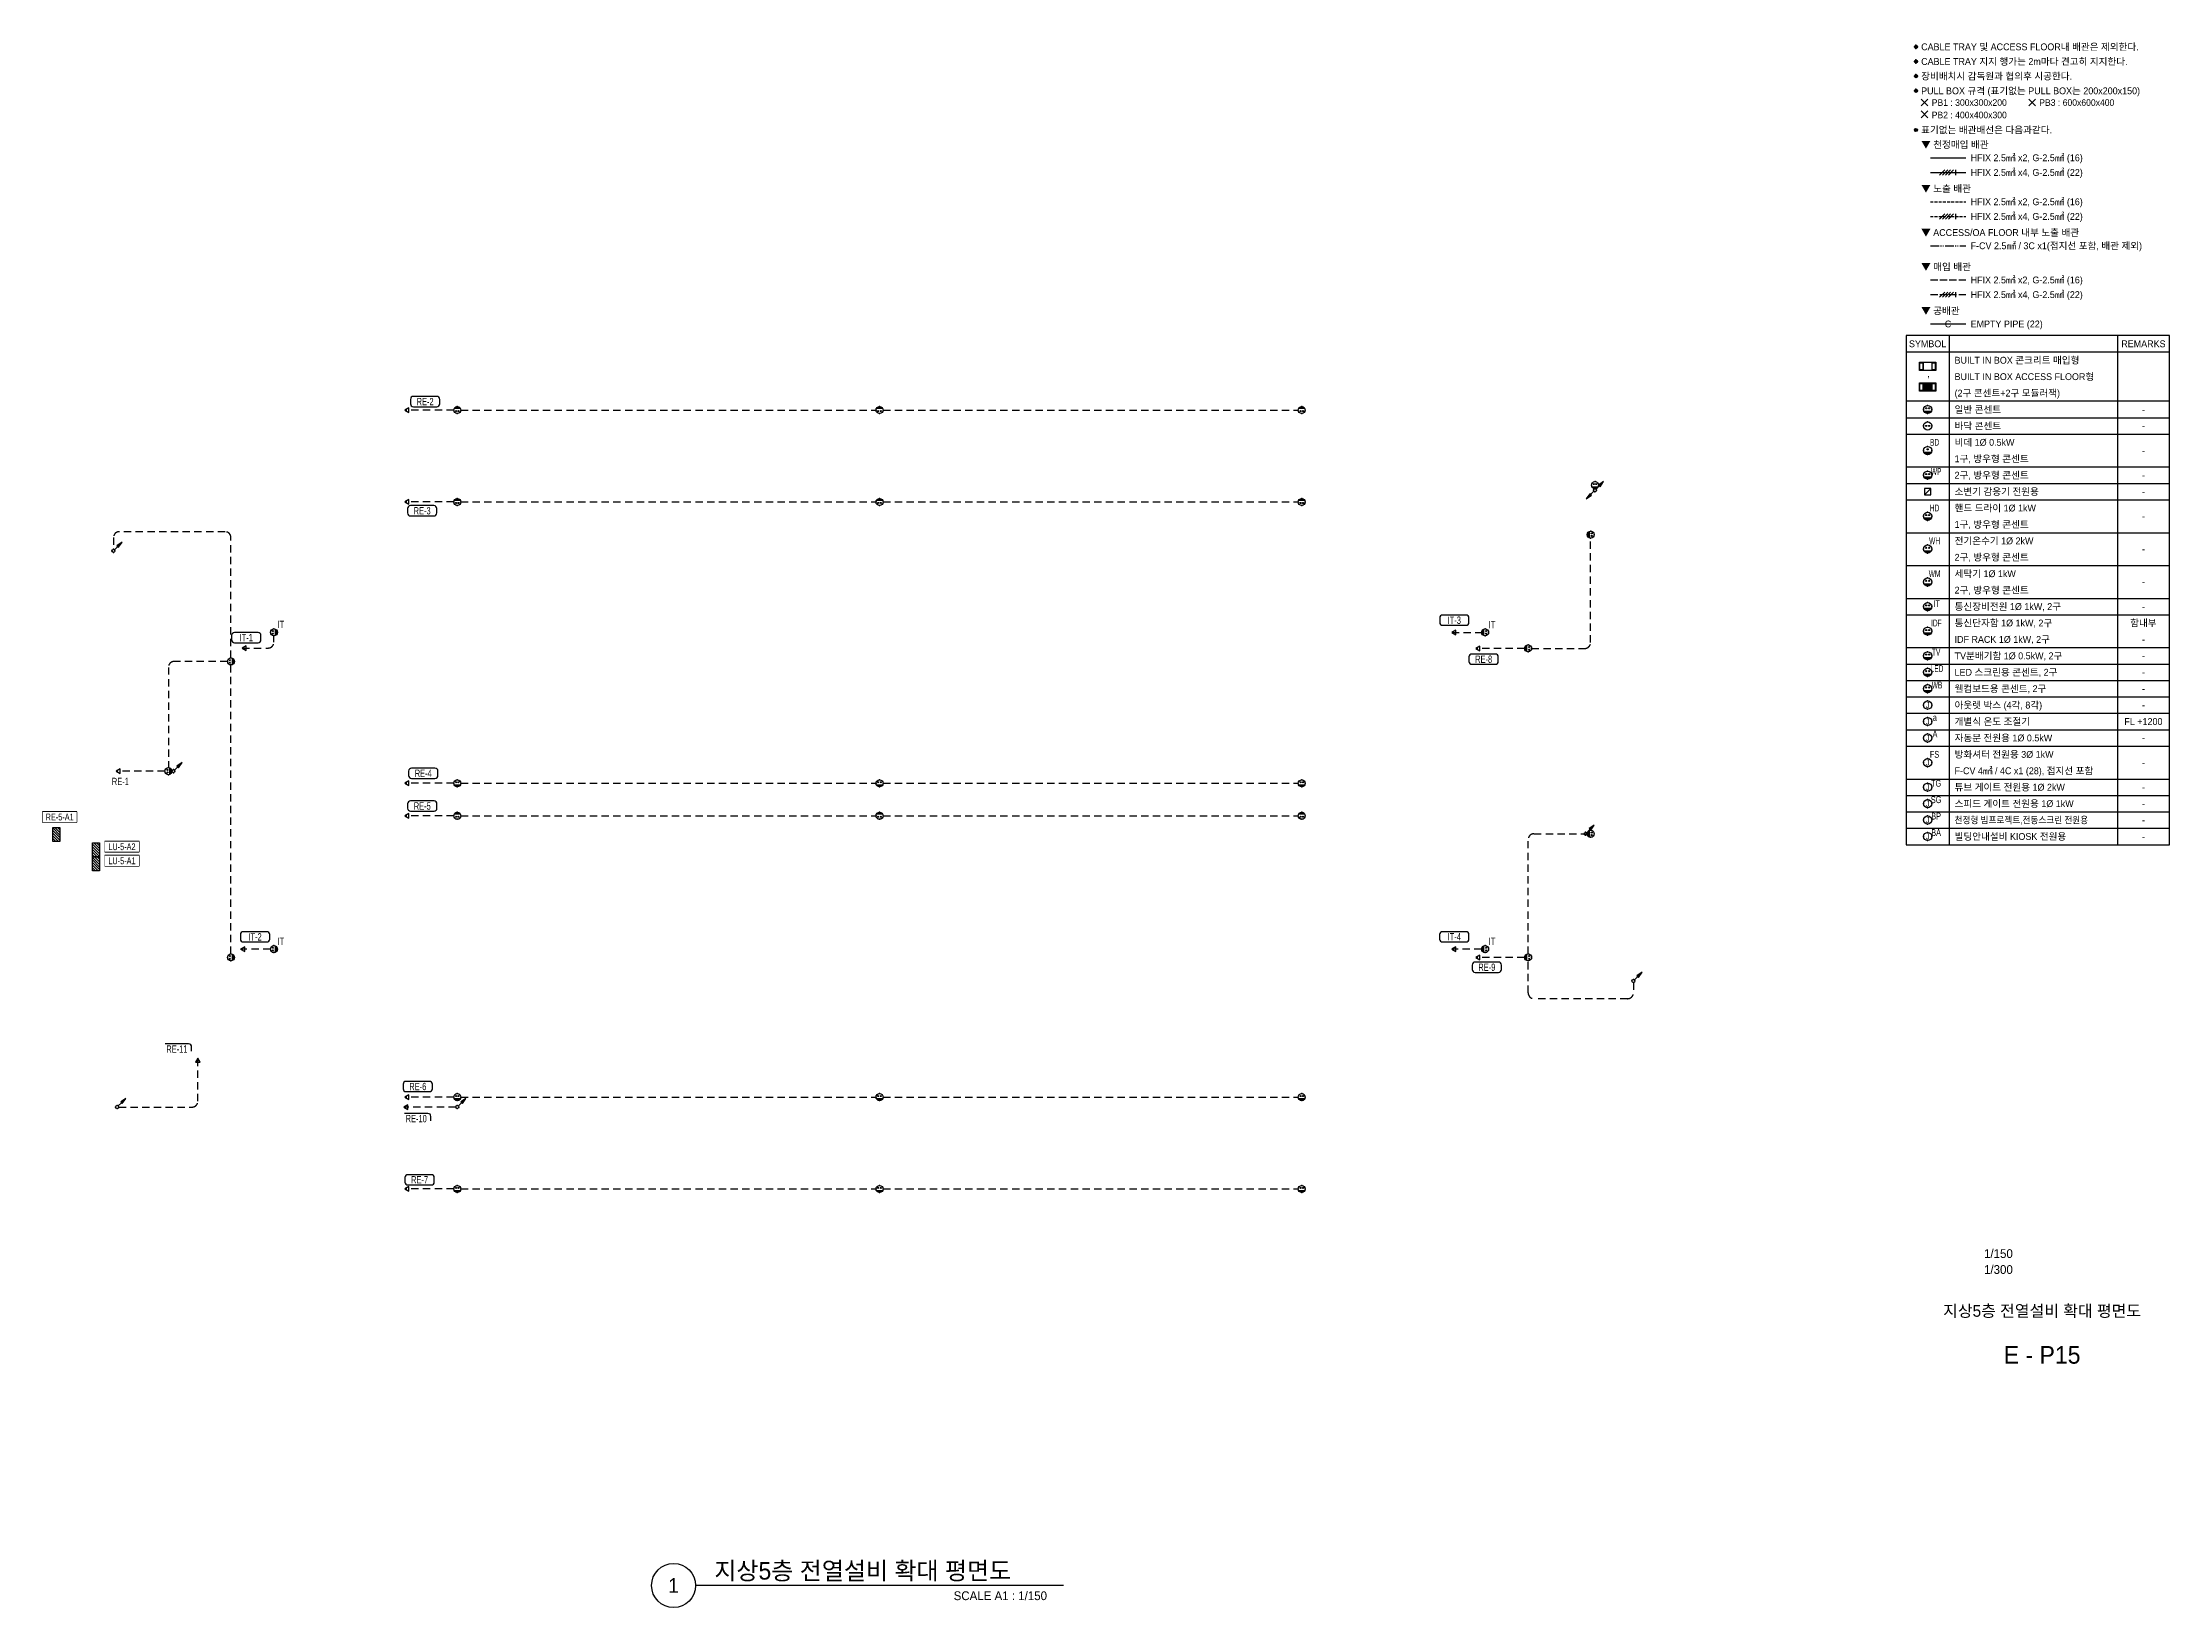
# Model space of a CAD drawing. Header units: millimetres. Extents: x 35956 to 501590, y -530175 to 1059940.
# Drawn here: x 266632 to 375440, y 539025 to 619070 of the extents above; entities that cross this region are included whole.
import ezdxf
from ezdxf.enums import TextEntityAlignment as Align

# ---------------------------------------------------------------- set-up
doc = ezdxf.new("R2010")
doc.units = ezdxf.units.MM
doc.header["$LTSCALE"] = 150
doc.set_wipeout_variables(frame=1)
for name, pattern in [('D1', [3, 1, -1, 1]), ('D2', [6.5, 2.5, -1.5, 2.5]), ('E6', [10, 6, -1, 0.5, -1, 0.5, -1]), ('LH2', [2.85, 2, -0.85]), ('LH4', [6.45, 5, -1.45])]:
    doc.linetypes.add(name, pattern=pattern)
for name, color, linetype in [('------01 Distribution Panel', 3, 'Continuous'), ('------01 Distribution Panel_UPS_Emgency', 232, 'Continuous'), ('------06 Receptacle', 6, 'Continuous'), ('------Number of Strands (가닥수)', 1, 'Continuous'), ('-----20 General Symbol', 3, 'Continuous'), ('-----21 Embeded Wire in Ceiling or Wall', 4, 'Continuous'), ('-----22 Concealed Wire in Floor', 4, 'E6'), ('-----22 Embeded in Floor', 4, 'D2'), ('-----23 Concealed or Exposed Wire', 4, 'D1'), ('-----29 Cable Schedule', 1, 'Continuous'), ('-----30 Text', 2, 'Continuous'), ('-----41 Drawing Title', 2, 'Continuous'), ('-----42 Drawing Number', 2, 'Continuous'), ('-----43 Drawing Scale', 3, 'Continuous'), ('4', 4, 'Continuous')]:
    doc.layers.add(name, color=color, linetype=linetype)
doc.styles.add('ELEC', font='')
doc.styles.get('ELEC').set_extended_font_data('Dotum')

# ---------------------------------------------------------------- blocks, each defined once
blk = doc.blocks.new('O04')
blk.add_circle((0, 0), 150)
for p in [(-150, 0), (0, 150), (150, 0), (0, -150)]:
    blk.add_point(p)
at = {"style": 'ELEC'}
blk.add_text('J', height=214, dxfattribs=at).set_placement((0, 0), align=Align.MIDDLE)
blk = doc.blocks.new('B02')
h = blk.add_hatch(color=256)
h.paths.add_polyline_path([(-136, 86, 0.632456), (136, 86)])
h.paths.add_polyline_path([(-75, 193, 1), (-32, 193, 1)])
h.paths.add_polyline_path([(32, 193, 1), (75, 193, 1)])
blk.add_line((-136, 86), (136, 86))
at = {"linetype": 'Continuous'}
blk.add_circle((0, 150), 150, dxfattribs=at)
for centre in [(-54, 193), (54, 193)]:
    blk.add_circle(centre, 21.4)
for p in [(-150, 150), (0, 300), (0, 0), (150, 150)]:
    blk.add_point(p)
blk = doc.blocks.new('B08')
at = {"linetype": 'Continuous'}
for points in [[(300, -150), (-300, -150), (-300, 150), (300, 150)], [(-150, 150), (150, 150), (150, -150), (-150, -150)]]:
    blk.add_lwpolyline(points, close=True, dxfattribs=at)
at = {"color": 1, "linetype": 'Continuous'}
for points in [[(-280, 130), (-170, 130), (-170, -130), (-280, -130)], [(170, 130), (280, 130), (280, -130), (170, -130)]]:
    blk.add_lwpolyline(points, close=True, dxfattribs=at)
blk = doc.blocks.new('B11')
h = blk.add_hatch(color=256)
h.dxf.hatch_style = 1
h.paths.add_polyline_path([(150, 150), (-150, 150), (-150, -150), (150, -150)])
at = {"linetype": 'Continuous'}
for points in [[(300, -150), (-300, -150), (-300, 150), (300, 150)], [(-150, 150), (150, 150), (150, -150), (-150, -150)]]:
    blk.add_lwpolyline(points, close=True, dxfattribs=at)
at = {"color": 1, "linetype": 'Continuous'}
for points in [[(-280, 130), (-170, 130), (-170, -130), (-280, -130)], [(170, 130), (280, 130), (280, -130), (170, -130)]]:
    blk.add_lwpolyline(points, close=True, dxfattribs=at)
blk = doc.blocks.new('B01')
h = blk.add_hatch(color=256)
h.paths.add_polyline_path([(21, 193, 1), (-21, 193, 1)])
h.paths.add_polyline_path([(-136, 86, 0.632456), (136, 86)])
blk.add_line((-136, 86), (136, 86))
at = {"linetype": 'Continuous'}
blk.add_circle((0, 150), 150, dxfattribs=at)
blk.add_circle((0, 193), 21.4)
for p in [(-150, 150), (0, 300), (0, 0), (150, 150)]:
    blk.add_point(p)
blk = doc.blocks.new('B17')
blk.add_line((112.5, 0), (-112.5, -225))
blk.add_lwpolyline([(112.5, 0), (-112.5, 0), (-112.5, -225), (112.5, -225)], close=True)
blk = doc.blocks.new('A$Ce357b17b')
at = {"layer": '-----30 Text'}
h = blk.add_hatch(color=256, dxfattribs=at)
edge = h.paths.add_edge_path()
edge.add_arc((-31961, -9700), 160, 0, 360)
h = blk.add_hatch(color=256, dxfattribs=at)
edge = h.paths.add_edge_path()
edge.add_arc((-31961, -11200), 160, 0, 360)
h = blk.add_hatch(color=256, dxfattribs=at)
edge = h.paths.add_edge_path()
edge.add_arc((-31961, -12700), 160, 0, 360)
h = blk.add_hatch(color=256, dxfattribs=at)
edge = h.paths.add_edge_path()
edge.add_arc((-31961, -18200), 160, 0, 360)
at = {"layer": '------Number of Strands (가닥수)'}
for p, q in [((-29536, -22814), (-29008, -22286)), ((-29237, -22814), (-28709, -22286)), ((-28939, -22814), (-28411, -22286)), ((-28640, -22814), (-28112, -22286)), ((-27878, -22814), (-27878, -22286)), ((-29536, -27314), (-29008, -26786)), ((-29237, -27314), (-28709, -26786)), ((-28939, -27314), (-28411, -26786)), ((-28640, -27314), (-28112, -26786)), ((-27878, -27314), (-27878, -26786)), ((-29536, -35314), (-29008, -34786)), ((-29237, -35314), (-28709, -34786)), ((-28939, -35314), (-28411, -34786)), ((-28640, -35314), (-28112, -34786)), ((-27878, -35314), (-27878, -34786))]:
    blk.add_line(p, q, dxfattribs=at)
at = {"layer": '-----21 Embeded Wire in Ceiling or Wall'}
blk.add_line((-30484, -38050), (-26865, -38050), dxfattribs=at)
at = {"layer": '-----22 Concealed Wire in Floor'}
blk.add_line((-30484, -30050), (-26865, -30050), dxfattribs=at)
at = {"layer": '-----30 Text'}
for centre in [(-31961, -9700), (-31961, -11200), (-31961, -12700), (-31961, -18200)]:
    blk.add_circle(centre, 160, dxfattribs=at)
for p in [(-32121, -9700), (-31961, -9540), (-31961, -9860), (-31801, -9700), (-32121, -11200), (-31961, -11040), (-31961, -11360), (-31961, -12540), (-31801, -11200)]:
    blk.add_point(p, dxfattribs=at)
at = {"layer": '4'}
for p, q in [((-30484, -21050), (-26865, -21050)), ((-30484, -22550), (-26865, -22550))]:
    blk.add_line(p, q, dxfattribs=at)
at = {"layer": '4', "linetype": 'LH2'}
for p, q in [((-30484, -25550), (-26865, -25550)), ((-30484, -27050), (-26865, -27050))]:
    blk.add_line(p, q, dxfattribs=at)
at = {"layer": '4', "linetype": 'LH4'}
for p, q in [((-30484, -33550), (-26865, -33550)), ((-30484, -35050), (-26865, -35050))]:
    blk.add_line(p, q, dxfattribs=at)
at = {"layer": '-----30 Text', "style": 'ELEC'}
for s, p in [('CABLE TRAY 및 ACCESS FLOOR내 배관은 제외한다.', (-31425, -9700)), ('CABLE TRAY 지지 행가는 2m마다 견고히 지지한다.', (-31425, -11200)), ('장비배치시 감독원과 협의후 시공한다.', (-31425, -12700)), ('▼ 천정매입 배관', (-31425, -19700)), ('HFIX 2.5㎟ x2, G-2.5㎟ (16)', (-26365, -21050)), ('▼ 노출 배관', (-31425, -24200)), ('HFIX 2.5㎟ x4, G-2.5㎟ (22)', (-26365, -22550)), ('HFIX 2.5㎟ x2, G-2.5㎟ (16)', (-26365, -25550)), ('▼ ACCESS/OA FLOOR 내부 노출 배관', (-31425, -28700)), ('HFIX 2.5㎟ x4, G-2.5㎟ (22)', (-26365, -27050)), ('F-CV 2.5㎟ / 3C x1(접지선 포함, 배관 제외) ', (-26365, -30050)), ('▼ 매입 배관', (-31425, -32200)), ('HFIX 2.5㎟ x2, G-2.5㎟ (16)', (-26365, -33550)), ('HFIX 2.5㎟ x4, G-2.5㎟ (22)', (-26365, -35050)), ('▼ 공배관', (-31425, -36700))]:
    blk.add_text(s, height=700, dxfattribs=at).set_placement(p, align=Align.MIDDLE_LEFT)
for points in [[(-20425, -15050), (-20425, -15750), (-19726, -15750), (-19726, -15050)], [(-31425, -16250), (-31425, -16950), (-30726, -16950), (-30726, -16250)]]:
    blk.add_wipeout(points).dxf.layer = '-----20 General Symbol'
at = {"color": 3}
blk.add_wipeout([(-6020, -91320), (-6020, -39240), (-32961, -39240), (-32961, -91320)], dxfattribs=at).dxf.layer = '-----29 Cable Schedule'
at = {"layer": '------06 Receptacle'}
h = blk.add_hatch(color=256, dxfattribs=at)
edge = h.paths.add_edge_path()
edge.add_arc((-30913, -48480), 60, 0, 360)
h = blk.add_hatch(color=256, dxfattribs=at)
edge = h.paths.add_edge_path()
edge.add_arc((-30613, -48480), 60, 0, 360)
for centre, radius in [((-30763, -48480), 420), ((-30913, -48480), 60), ((-30613, -48480), 60)]:
    blk.add_circle(centre, radius, dxfattribs=at)
for p in [(-31183, -48480), (-30343, -48480)]:
    blk.add_point(p, dxfattribs=at)
at = {"layer": '-----20 General Symbol'}
for p, q in [((-19726, -15750), (-20425, -15050)), ((-19726, -15050), (-20425, -15750))]:
    blk.add_line(p, q, dxfattribs=at)
at = {"layer": '-----29 Cable Schedule', "color": 3}
blk.add_line((-6020, -40920), (-32961, -40920), dxfattribs=at)
at = {"layer": '-----29 Cable Schedule'}
for p, q in [((-28565, -39240), (-28565, -40920)), ((-28565, -40920), (-28565, -91320)), ((-11349, -39240), (-11349, -40920)), ((-11349, -40920), (-11349, -91320)), ((-6020, -45960), (-32961, -45960)), ((-32961, -47640), (-6020, -47640)), ((-32961, -49320), (-6020, -49320)), ((-32961, -52680), (-6020, -52680)), ((-32961, -54360), (-6020, -54360)), ((-32961, -56040), (-6020, -56040)), ((-32961, -59400), (-6020, -59400)), ((-32961, -62760), (-6020, -62760)), ((-32961, -66120), (-6020, -66120)), ((-32961, -67800), (-6020, -67800)), ((-32961, -71160), (-6020, -71160)), ((-32961, -72840), (-6020, -72840)), ((-32961, -74520), (-6020, -74520)), ((-32961, -76200), (-6020, -76200)), ((-32961, -77880), (-6020, -77880)), ((-32961, -79560), (-6020, -79560)), ((-32961, -81240), (-6020, -81240)), ((-32961, -84600), (-6020, -84600)), ((-32961, -86280), (-6020, -86280)), ((-32961, -87960), (-6020, -87960)), ((-32961, -89640), (-6020, -89640)), ((-32961, -91320), (-6020, -91320))]:
    blk.add_line(p, q, dxfattribs=at)
at = {"layer": '-----29 Cable Schedule', "color": 3}
blk.add_lwpolyline([(-6020, -91320), (-6020, -39240), (-32961, -39240), (-32961, -91320)], close=True, dxfattribs=at)
blk.add_point((-30763, -48060))
at = {"layer": '------06 Receptacle', "xscale": 2.8, "yscale": 2.8, "zscale": 2.8}
for name, p in [('B08', (-30763, -42390)), ('B11', (-30763, -44490)), ('B01', (-30763, -51420)), ('B17', (-30763, -54885)), ('B02', (-30763, -69900))]:
    blk.add_blockref(name, p, dxfattribs=at)
at = {"layer": '------06 Receptacle', "color": 0, "xscale": 2.8, "yscale": 2.8, "zscale": 2.8}
for p in [(-30763, -47220), (-30763, -53940), (-30763, -58140), (-30763, -61500), (-30763, -64860), (-30763, -67380), (-30763, -72420), (-30763, -74100), (-30763, -75780)]:
    blk.add_blockref('B02', p, dxfattribs=at)
at = {"layer": '-----20 General Symbol', "xscale": 2.8, "yscale": 2.8, "zscale": 2.8}
for p in [(-30763, -77040), (-30763, -78720), (-30763, -80400), (-30763, -82920), (-30763, -85440), (-30763, -87120), (-30763, -88800), (-30763, -90480)]:
    blk.add_blockref('O04', p, dxfattribs=at)
at = {"layer": '------06 Receptacle', "style": 'ELEC', "width": 0.6}
for s, p in [('BD', (-30053, -50158)), ('WP', (-29891, -53142)), ('HD', (-30053, -56878)), ('WH', (-30053, -60238)), ('WM', (-30053, -63598)), ('IT', (-29828, -66655)), ('IDF', (-29874, -68638)), ('TV', (-29891, -71622)), ('LED', (-29800, -73302)), ('WB', (-29800, -74982))]:
    blk.add_text(s, height=700, dxfattribs=at).set_placement(p, align=Align.MIDDLE)
at = {"layer": '-----20 General Symbol', "style": 'ELEC', "width": 0.7}
blk.add_text('a', height=700, dxfattribs=at).set_placement((-30238, -78308), align=Align.MIDDLE_LEFT)
for s, p in [('A', (-30011, -79989)), ('FS', (-30053, -82078)), ('TG', (-29895, -85036)), ('SG', (-29895, -86716)), ('BP', (-29895, -88396)), ('BA', (-29895, -90076))]:
    blk.add_text(s, height=700, dxfattribs=at).set_placement(p, align=Align.MIDDLE)
at = {"layer": '-----23 Concealed or Exposed Wire', "style": 'ELEC'}
blk.add_text('C', height=700, dxfattribs=at).set_placement((-28675, -38050), align=Align.MIDDLE_CENTER)
at = {"layer": '-----29 Cable Schedule', "color": 2, "style": 'ELEC'}
for s, p in [('SYMBOL', (-30763, -40080)), ('REMARKS', (-8684, -40080))]:
    blk.add_text(s, height=700, dxfattribs=at).set_placement(p, align=Align.MIDDLE)
at = {"layer": '-----30 Text', "style": 'ELEC'}
for s, height, p in [('PB3 : 600x600x400', 672.93, (-19344, -15400)), ('표기없는 배관배선은 다음과같다.', 700, (-31425, -18200)), ('EMPTY PIPE (22)', 700, (-26365, -38050)), ('BUILT IN BOX 콘크리트 매입형', 700, (-28005, -41760)), (',', 700, (-30805, -43128)), ('BUILT IN BOX ACCESS FLOOR형', 700, (-28005, -43440)), ('(2구 콘센트+2구 모듈러잭)', 700, (-28005, -45120)), ('일반 콘센트', 700, (-28005, -46800)), ('바닥 콘센트', 700, (-28005, -48480)), ('비데 1%%216 0.5kW', 700, (-28005, -50160)), ('1구, 방우형 콘센트', 700, (-28005, -51840)), ('2구, 방우형 콘센트', 700, (-28005, -53520)), ('핸드 드라이 1Ø 1kW', 700, (-28005, -56880)), ('소변기 감응기 전원용', 700, (-28005, -55200)), ('1구, 방우형 콘센트', 700, (-28005, -58560)), ('전기온수기 1%%216 2kW', 700, (-28005, -60240)), ('2구, 방우형 콘센트', 700, (-28005, -61920)), ('세탁기 1Ø 1kW', 700, (-28005, -63600)), ('2구, 방우형 콘센트', 700, (-28005, -65280)), ('통신장비전원 1%%216 1kW, 2구', 700, (-28005, -66960)), ('통신단자함 1%%216 1kW, 2구', 700, (-28005, -68640)), ('TV분배기함 1%%216 0.5kW, 2구', 700, (-28005, -72000)), ('IDF RACK 1%%216 1kW, 2구', 700, (-28005, -70320)), ('LED 스크린용 콘센트, 2구', 700, (-28005, -73680)), ('웰컴보드용 콘센트, 2구', 700, (-28005, -75360)), ('개별식 온도 조절기', 700, (-28005, -78720)), ('아웃렛 박스 (4각, 8각)', 700, (-28005, -77040)), ('자동문 전원용 1%%216 0.5kW', 700, (-28005, -80400)), ('방화셔터 전원용 3%%216 1kW', 700, (-28005, -82080)), ('F-CV 4㎟ / 4C x1 (28), 접지선 포함', 700, (-28005, -83760)), ('튜브 게이트 전원용 1Ø 2kW', 700, (-28005, -85440)), ('스피드 게이트 전원용 1Ø 1kW', 700, (-28005, -87120)), ('빌딩안내설비 KIOSK 전원용', 700, (-28005, -90480))]:
    blk.add_text(s, height=height, dxfattribs=at).set_placement(p, align=Align.MIDDLE_LEFT)
for s, p in [('-', (-8684, -46800)), ('-', (-8684, -48480)), ('-', (-8684, -51000)), ('-', (-8684, -53520)), ('-', (-8684, -55200)), ('-', (-8684, -57720)), ('-', (-8684, -61080)), ('-', (-8684, -64440)), ('-', (-8684, -66960)), ('함내부', (-8684, -68640)), ('-', (-8684, -70320)), ('-', (-8684, -72000)), ('-', (-8684, -73680)), ('-', (-8684, -75360)), ('-', (-8684, -77040)), ('FL +1200', (-8684, -78720)), ('-', (-8684, -80400)), ('-', (-8684, -82920)), ('-', (-8684, -85440)), ('-', (-8684, -87120)), ('-', (-8684, -88800)), ('-', (-8684, -90480))]:
    blk.add_text(s, height=700, dxfattribs=at).set_placement(p, align=Align.MIDDLE_CENTER)
at = {"layer": '-----30 Text', "style": 'ELEC', "width": 0.9}
blk.add_text('천정형 빔프로젝트,전동스크린 전원용', height=700, dxfattribs=at).set_placement((-28005, -88800), align=Align.MIDDLE_LEFT)
blk.add_wipeout([(-31425, -15050), (-31425, -15750), (-30726, -15750), (-30726, -15050)]).dxf.layer = '-----20 General Symbol'
at = {"layer": '-----30 Text'}
h = blk.add_hatch(color=256, dxfattribs=at)
edge = h.paths.add_edge_path()
edge.add_arc((-31961, -14200), 160, 0, 360)
at = {"layer": '-----20 General Symbol'}
for p, q in [((-30726, -15750), (-31425, -15050)), ((-30726, -15050), (-31425, -15750)), ((-30726, -16950), (-31425, -16250)), ((-30726, -16250), (-31425, -16950))]:
    blk.add_line(p, q, dxfattribs=at)
at = {"layer": '-----30 Text'}
blk.add_circle((-31961, -14200), 160, dxfattribs=at)
blk.add_point((-31961, -14040), dxfattribs=at)
at = {"layer": '-----30 Text', "style": 'ELEC'}
for s, height, p in [('PULL BOX 규격 (표기없는 PULL BOX는 200x200x150)', 700, (-31425, -14200)), ('PB1 : 300x300x200', 672.93, (-30344, -15400)), ('PB2 : 400x400x300', 672.93, (-30344, -16671))]:
    blk.add_text(s, height=height, dxfattribs=at).set_placement(p, align=Align.MIDDLE_LEFT)
blk = doc.blocks.new('O01')
blk.add_hatch(color=256).paths.add_polyline_path([(-149, -218), (-218, -149), (-368, -368)])
blk.add_line((-46, -46), (-184, -184))
blk.add_lwpolyline([(-368, -368), (-149, -218), (-218, -149), (-368, -368)])
blk.add_circle((0, 0), 65)
for p in [(-65, 0), (-65, 0), (0, 65), (0, 65), (65, 0), (65, 0), (0, -65), (0, -65)]:
    blk.add_point(p)
blk = doc.blocks.new('O07')
blk.add_lwpolyline([(-173, -100), (0, 0), (-173, 100)], close=True)
blk = doc.blocks.new('A02')
h = blk.add_hatch()
h.set_pattern_fill('ANSI31', color=256, scale=25, style=0)
h.set_pattern_definition([(45, (-2000, -19200), (-56.1266, 56.1266), [])])
h.paths.add_polyline_path([(-300, 300), (-300, 0), (300, 0), (300, 300)])
blk.add_lwpolyline([(300, 0), (-300, 0), (-300, 300), (300, 300)], close=True)

msp = doc.modelspace()

# ---------------------------------------------------------------- linework, layer by layer
at = {"layer": '------01 Distribution Panel', "color": 1, "elevation": 0}
for points in [[(266632, 579192), (268386, 579192), (268386, 579717), (266632, 579717)], [(269818, 576955), (271573, 576955), (271573, 577480), (269818, 577480)]]:
    msp.add_lwpolyline(points, close=True, dxfattribs=at)
at = {"layer": '-----22 Embeded in Floor'}
for p, q in [((278470, 588400), (278470, 588723)), ((278470, 588723), (278470, 588723)), ((338726, 588897), (340250, 588897)), ((340250, 588897), (340250, 588897))]:
    msp.add_line(p, q, dxfattribs=at)
at = {"layer": '-----22 Embeded in Floor', "elevation": 0}
for points in [[(287670, 600270), (285170, 600270)], [(288030, 600270), (309270, 600270)], [(309630, 600270), (330870, 600270)], [(287670, 595570), (285170, 595570)], [(288030, 595570), (309270, 595570)], [(309630, 595570), (330870, 595570)], [(342450, 588080), (339950, 588080)], [(272890, 581800), (270390, 581800)], [(345650, 578600), (345650, 578600)], [(278290, 572700), (276766, 572700)], [(340249, 572701), (338725, 572701)], [(342450, 572274), (339950, 572274)], [(287670, 565130), (285170, 565130)], [(288030, 565130), (309270, 565130)], [(309630, 565130), (330870, 565130)], [(287772, 564620), (285119, 564621)], [(287670, 560430), (285170, 560430)], [(288030, 560430), (309270, 560430)], [(309630, 560430), (330870, 560430)]]:
    msp.add_lwpolyline(points, dxfattribs=at)
for points in [[(342810, 588080), (345529, 588080, 0.4142136), (345829, 588380), (345829, 593719)], [(276090, 587412), (273369, 587412, 0.4142136), (273069, 587112), (273070, 581980)], [(342630, 572454), (342630, 578300, -0.4142136), (342930, 578600), (342930, 578600), (345650, 578600)], [(348019, 570994), (348019, 570464, -0.4142136), (347719, 570164), (342930, 570164, -0.4142136), (342630, 570464), (342630, 572094)], [(270528, 564620), (274280, 564620, 0.4142136), (274580, 564920), (274580, 567120)]]:
    msp.add_lwpolyline(points, format="xyb", dxfattribs=at)
at = {"layer": '-----22 Embeded in Floor'}
for points in [[(287670, 581180), (285170, 581180)], [(288030, 581180), (309270, 581180)], [(309630, 581180), (330870, 581180)], [(287670, 579520), (285170, 579520)], [(288030, 579520), (309270, 579520)], [(309630, 579520), (330870, 579520)]]:
    msp.add_lwpolyline(points, dxfattribs=at)
msp.add_arc((278170, 588400), 300, 270, 0, dxfattribs=at)
at = {"layer": '-----41 Drawing Title', "color": 7}
msp.add_line((318861, 540150), (300039, 540150), dxfattribs=at)
msp.add_circle((298914, 540150), 1125, dxfattribs=at)

# ---------------------------------------------------------------- block references
at = {"layer": '------01 Distribution Panel', "xscale": 1.2, "yscale": 1.2, "zscale": 1.2, "rotation": 270}
msp.add_blockref('A02', (267150, 578560), dxfattribs=at)
at = {"layer": '------01 Distribution Panel_UPS_Emgency', "xscale": 1.2, "yscale": 1.2, "zscale": 1.2, "rotation": 270}
msp.add_blockref('A02', (269190, 577060), dxfattribs=at)
at = {"layer": '------06 Receptacle', "xscale": 1.2, "yscale": 1.2, "zscale": 1.2}
for p, rotation in [((287850, 600450), 179.9999990554299), ((309450, 600450), 179.9999990554299), ((331050, 600450), 179.9999990554299), ((346050, 596250), 359.646272586137), ((287850, 595750), 179.9999990554299), ((309450, 595750), 179.9999990554299), ((331050, 595750), 179.9999990554299), ((345650, 593900), 269.646272586137), ((278650, 588903), 89.99999905542973), ((340250, 588899), 269.9999990554298), ((340250, 588899), 269.9999990554298), ((276450, 587412), 89.99999905542991), ((342450, 588080), 270.0000009445701), ((273250, 581800), 89.64627258613703), ((287850, 581000), 359.9999990554299), ((309450, 581000), 359.9999990554299), ((331050, 581000), 359.9999990554299), ((287850, 579700), 179.9999990554299), ((309450, 579700), 179.9999990554299), ((331050, 579700), 179.9999990554299), ((345650, 578600), 269.646272586137), ((276450, 572274), 89.99999905542991), ((278650, 572700), 89.99999905542973), ((340250, 572700), 269.9999990554298), ((342450, 572274), 270.0000009445701), ((287850, 564950), 359.9999990554299), ((309450, 564950), 359.9999990554299), ((331050, 564950), 359.9999990554299), ((287850, 560250), 359.9999990554299), ((309450, 560250), 359.9999990554299), ((331050, 560250), 359.9999990554299)]:
    msp.add_blockref('B02', p, dxfattribs=dict(at, rotation=rotation))
at = {"layer": '-----20 General Symbol', "xscale": 1.2, "yscale": 1.2, "zscale": 1.2, "rotation": 180}
for p in [(346050, 596172), (270259, 593072), (273328, 581800), (345572, 578600), (348019, 571072), (270450, 564620), (287850, 564620)]:
    msp.add_blockref('O01', p, dxfattribs=at)
at = {"layer": '-----20 General Symbol', "xscale": 1.2, "yscale": 1.2, "zscale": 1.2}
msp.add_blockref('O01', (346050, 596172), dxfattribs=at)
at = {"layer": '-----22 Embeded in Floor', "xscale": 1.2, "yscale": 1.2, "zscale": 1.2}
for p, rotation in [((285170, 600270), 180), ((285170, 595570), 180), ((338726, 588897), 180), ((339950, 588080), 180), ((270390, 581800), 180), ((285170, 581180), 180), ((285170, 579520), 180), ((276766, 572700), 180), ((338725, 572701), 180), ((339950, 572274), 180), ((274580, 567120), 89.99999999999997), ((285119, 564621), 180), ((285170, 565130), 180), ((285170, 560430), 180)]:
    msp.add_blockref('O07', p, dxfattribs=dict(at, rotation=rotation))
at = {"layer": '-----29 Cable Schedule', "xscale": 0.5, "yscale": 0.5, "zscale": 0.5}
msp.add_blockref('A$Ce357b17b', (378450, 623700), dxfattribs=at)

# ---------------------------------------------------------------- texts
at = {"layer": '------06 Receptacle', "style": 'ELEC', "width": 0.7}
for p in [(278825, 589305, 0), (278825, 589305, 0), (340785, 589301, 0), (340785, 589301, 0), (340785, 573102, 0)]:
    msp.add_text('IT', height=375, dxfattribs=at).set_placement(p, align=Align.MIDDLE)
at = {"layer": '-----41 Drawing Title', "style": 'ELEC'}
msp.add_text('지상5층 전열설비 확대 평면도', height=600, dxfattribs=at).set_placement((368925, 554195), align=Align.MIDDLE_CENTER)
at = {"layer": '-----41 Drawing Title', "color": 2, "style": 'ELEC'}
msp.add_text('지상5층 전열설비 확대 평면도', height=900, dxfattribs=at).set_placement((300998, 540450))
at = {"layer": '-----41 Drawing Title', "color": 7, "style": 'ELEC'}
msp.add_text('1', height=750, dxfattribs=at).set_placement((298914, 540150), align=Align.MIDDLE)
at = {"layer": '-----41 Drawing Title', "style": 'ELEC'}
msp.add_text('SCALE A1 : 1/150', height=450, dxfattribs=at).set_placement((318019, 539400), align=Align.RIGHT)
at = {"layer": '-----42 Drawing Number', "style": 'ELEC'}
msp.add_text('E - P15', height=900, dxfattribs=at).set_placement((368925, 551945), align=Align.MIDDLE_CENTER)
at = {"layer": '-----43 Drawing Scale', "style": 'ELEC'}
for s, p in [('1/150', (366690, 557125)), ('1/300', (366690, 556310))]:
    msp.add_text(s, height=450, dxfattribs=at).set_placement(p, align=Align.MIDDLE_CENTER)

# ---------------------------------------------------------------- next in the draw order: wipeouts: each hides what was drawn before it
at = {"color": 1}
msp.add_wipeout([(266632, 579192), (268386, 579192), (268386, 579717), (266632, 579717)], dxfattribs=at).dxf.layer = '------01 Distribution Panel'
at = {"color": 1, "linetype": 'Continuous'}
for points in [[(285454, 600593), (285455, 600570), (285461, 600547), (285470, 600525), (285482, 600505), (285498, 600487), (285515, 600472), (285536, 600460), (285557, 600451), (285580, 600445), (285604, 600443), (286804, 600443), (286827, 600445), (286850, 600451), (286872, 600460), (286892, 600472), (286910, 600487), (286925, 600505), (286937, 600525), (286946, 600547), (286952, 600570), (286954, 600593), (286954, 600818), (286952, 600842), (286946, 600865), (286937, 600887), (286925, 600907), (286910, 600925), (286892, 600940), (286872, 600952), (286850, 600961), (286827, 600967), (286804, 600968), (285604, 600968), (285580, 600967), (285557, 600961), (285536, 600952), (285515, 600940), (285498, 600925), (285482, 600907), (285470, 600887), (285461, 600865), (285455, 600842), (285454, 600818)], [(285302, 595008), (285304, 594985), (285310, 594962), (285319, 594940), (285331, 594920), (285346, 594902), (285364, 594887), (285384, 594875), (285406, 594866), (285429, 594860), (285452, 594858), (286652, 594858), (286676, 594860), (286699, 594866), (286720, 594875), (286740, 594887), (286758, 594902), (286774, 594920), (286786, 594940), (286795, 594962), (286800, 594985), (286802, 595008), (286802, 595233), (286800, 595257), (286795, 595280), (286786, 595301), (286774, 595322), (286758, 595339), (286740, 595355), (286720, 595367), (286699, 595376), (286676, 595382), (286652, 595383), (285452, 595383), (285429, 595382), (285406, 595376), (285384, 595367), (285364, 595355), (285346, 595339), (285331, 595322), (285319, 595301), (285310, 595280), (285304, 595257), (285302, 595233)], [(339606, 587416), (339608, 587393), (339613, 587370), (339622, 587348), (339635, 587328), (339650, 587310), (339668, 587295), (339688, 587283), (339710, 587274), (339732, 587268), (339756, 587266), (340956, 587266), (340979, 587268), (341002, 587274), (341024, 587283), (341044, 587295), (341062, 587310), (341077, 587328), (341090, 587348), (341099, 587370), (341104, 587393), (341106, 587416), (341106, 587641), (341104, 587665), (341099, 587688), (341090, 587709), (341077, 587729), (341062, 587747), (341044, 587763), (341024, 587775), (341002, 587784), (340979, 587789), (340956, 587791), (339756, 587791), (339732, 587789), (339710, 587784), (339688, 587775), (339668, 587763), (339650, 587747), (339635, 587729), (339622, 587709), (339613, 587688), (339608, 587665), (339606, 587641)], [(269862, 581160), (269864, 581137), (269870, 581114), (269879, 581092), (269891, 581072), (269906, 581054), (269924, 581039), (269944, 581027), (269966, 581018), (269989, 581012), (270012, 581010), (271212, 581010), (271236, 581012), (271259, 581018), (271281, 581027), (271301, 581039), (271319, 581054), (271334, 581072), (271346, 581092), (271355, 581114), (271361, 581137), (271362, 581160), (271362, 581385), (271361, 581409), (271355, 581432), (271346, 581453), (271334, 581473), (271319, 581491), (271301, 581507), (271281, 581519), (271259, 581528), (271236, 581533), (271212, 581535), (270012, 581535), (269989, 581533), (269966, 581528), (269944, 581519), (269924, 581507), (269906, 581491), (269891, 581473), (269879, 581453), (269870, 581432), (269864, 581409), (269862, 581385)], [(285359, 581579), (285361, 581555), (285366, 581532), (285375, 581511), (285388, 581490), (285403, 581473), (285421, 581457), (285441, 581445), (285463, 581436), (285486, 581430), (285509, 581429), (286709, 581429), (286732, 581430), (286755, 581436), (286777, 581445), (286797, 581457), (286815, 581473), (286830, 581490), (286843, 581511), (286852, 581532), (286857, 581555), (286859, 581579), (286859, 581804), (286857, 581827), (286852, 581850), (286843, 581872), (286830, 581892), (286815, 581910), (286797, 581925), (286777, 581937), (286755, 581946), (286732, 581952), (286709, 581954), (285509, 581954), (285486, 581952), (285463, 581946), (285441, 581937), (285421, 581925), (285403, 581910), (285388, 581892), (285375, 581872), (285366, 581850), (285361, 581827), (285359, 581804)], [(285309, 579904), (285311, 579880), (285317, 579857), (285326, 579836), (285338, 579815), (285353, 579798), (285371, 579782), (285391, 579770), (285413, 579761), (285436, 579755), (285459, 579754), (286659, 579754), (286683, 579755), (286706, 579761), (286728, 579770), (286748, 579782), (286766, 579798), (286781, 579815), (286793, 579836), (286802, 579857), (286808, 579880), (286809, 579904), (286809, 580129), (286808, 580152), (286802, 580175), (286793, 580197), (286781, 580217), (286766, 580235), (286748, 580250), (286728, 580262), (286706, 580271), (286683, 580277), (286659, 580279), (285459, 580279), (285436, 580277), (285413, 580271), (285391, 580262), (285371, 580250), (285353, 580235), (285338, 580217), (285326, 580197), (285317, 580175), (285311, 580152), (285309, 580129)], [(339769, 571661), (339770, 571637), (339776, 571614), (339785, 571593), (339797, 571573), (339813, 571555), (339830, 571539), (339851, 571527), (339872, 571518), (339895, 571513), (339919, 571511), (341119, 571511), (341142, 571513), (341165, 571518), (341187, 571527), (341207, 571539), (341225, 571555), (341240, 571573), (341252, 571593), (341261, 571614), (341267, 571637), (341269, 571661), (341269, 571886), (341267, 571909), (341261, 571932), (341252, 571954), (341240, 571974), (341225, 571992), (341207, 572007), (341187, 572019), (341165, 572028), (341142, 572034), (341119, 572036), (339919, 572036), (339895, 572034), (339872, 572028), (339851, 572019), (339830, 572007), (339813, 571992), (339797, 571974), (339785, 571954), (339776, 571932), (339770, 571909), (339769, 571886)], [(272756, 567474), (272758, 567451), (272763, 567428), (272772, 567406), (272784, 567386), (272800, 567368), (272818, 567353), (272838, 567341), (272859, 567332), (272882, 567326), (272906, 567324), (274106, 567324), (274129, 567326), (274152, 567332), (274174, 567341), (274194, 567353), (274212, 567368), (274227, 567386), (274239, 567406), (274248, 567428), (274254, 567451), (274256, 567474), (274256, 567699), (274254, 567723), (274248, 567746), (274239, 567768), (274227, 567788), (274212, 567806), (274194, 567821), (274174, 567833), (274152, 567842), (274129, 567848), (274106, 567849), (272906, 567849), (272882, 567848), (272859, 567842), (272838, 567833), (272818, 567821), (272800, 567806), (272784, 567788), (272772, 567768), (272763, 567746), (272758, 567723), (272756, 567699)], [(285078, 565558), (285079, 565535), (285085, 565512), (285094, 565490), (285106, 565470), (285121, 565452), (285139, 565437), (285159, 565425), (285181, 565416), (285204, 565410), (285228, 565408), (286428, 565408), (286451, 565410), (286474, 565416), (286496, 565425), (286516, 565437), (286534, 565452), (286549, 565470), (286561, 565490), (286570, 565512), (286576, 565535), (286578, 565558), (286578, 565783), (286576, 565807), (286570, 565830), (286561, 565851), (286549, 565872), (286534, 565889), (286516, 565905), (286496, 565917), (286474, 565926), (286451, 565932), (286428, 565933), (285228, 565933), (285204, 565932), (285181, 565926), (285159, 565917), (285139, 565905), (285121, 565889), (285106, 565872), (285094, 565851), (285085, 565830), (285079, 565807), (285078, 565783)], [(284998, 563918), (285000, 563894), (285006, 563871), (285015, 563849), (285027, 563829), (285042, 563811), (285060, 563796), (285080, 563784), (285102, 563775), (285125, 563769), (285148, 563768), (286348, 563768), (286372, 563769), (286395, 563775), (286416, 563784), (286437, 563796), (286454, 563811), (286470, 563829), (286482, 563849), (286491, 563871), (286497, 563894), (286498, 563918), (286498, 564143), (286497, 564166), (286491, 564189), (286482, 564211), (286470, 564231), (286454, 564249), (286437, 564264), (286416, 564276), (286395, 564285), (286372, 564291), (286348, 564293), (285148, 564293), (285125, 564291), (285102, 564285), (285080, 564276), (285060, 564264), (285042, 564249), (285027, 564231), (285015, 564211), (285006, 564189), (285000, 564166), (284998, 564143)], [(285173, 560785), (285175, 560762), (285180, 560739), (285189, 560717), (285201, 560697), (285217, 560679), (285235, 560664), (285255, 560652), (285276, 560643), (285299, 560637), (285323, 560635), (286523, 560635), (286546, 560637), (286569, 560643), (286591, 560652), (286611, 560664), (286629, 560679), (286644, 560697), (286656, 560717), (286665, 560739), (286671, 560762), (286673, 560785), (286673, 561010), (286671, 561034), (286665, 561057), (286656, 561078), (286644, 561099), (286629, 561116), (286611, 561132), (286591, 561144), (286569, 561153), (286546, 561158), (286523, 561160), (285323, 561160), (285299, 561158), (285276, 561153), (285255, 561144), (285235, 561132), (285217, 561116), (285201, 561099), (285189, 561078), (285180, 561057), (285175, 561034), (285173, 561010)]]:
    msp.add_wipeout(points, dxfattribs=at)
for points in [[(338106, 589412), (338107, 589388), (338113, 589365), (338122, 589344), (338134, 589324), (338149, 589306), (338167, 589290), (338187, 589278), (338209, 589269), (338232, 589264), (338256, 589262), (339456, 589262), (339479, 589264), (339502, 589269), (339524, 589278), (339544, 589290), (339562, 589306), (339577, 589324), (339589, 589344), (339598, 589365), (339604, 589388), (339606, 589412), (339606, 589637), (339604, 589660), (339598, 589683), (339589, 589705), (339577, 589725), (339562, 589743), (339544, 589758), (339524, 589770), (339502, 589779), (339479, 589785), (339456, 589787), (338256, 589787), (338232, 589785), (338209, 589779), (338187, 589770), (338167, 589758), (338149, 589743), (338134, 589725), (338122, 589705), (338113, 589683), (338107, 589660), (338106, 589637)], [(276305, 588520), (276307, 588496), (276312, 588473), (276321, 588452), (276334, 588432), (276349, 588414), (276367, 588398), (276387, 588386), (276409, 588377), (276432, 588372), (276455, 588370), (277655, 588370), (277679, 588372), (277701, 588377), (277723, 588386), (277743, 588398), (277761, 588414), (277776, 588432), (277789, 588452), (277798, 588473), (277803, 588496), (277805, 588520), (277805, 588745), (277803, 588768), (277798, 588791), (277789, 588813), (277776, 588833), (277761, 588851), (277743, 588866), (277723, 588878), (277701, 588887), (277679, 588893), (277655, 588895), (276455, 588895), (276432, 588893), (276409, 588887), (276387, 588878), (276367, 588866), (276349, 588851), (276334, 588833), (276321, 588813), (276312, 588791), (276307, 588768), (276305, 588745)], [(276754, 573214), (276756, 573191), (276762, 573168), (276771, 573146), (276783, 573126), (276798, 573108), (276816, 573093), (276836, 573081), (276858, 573072), (276881, 573066), (276904, 573064), (278104, 573064), (278128, 573066), (278151, 573072), (278173, 573081), (278193, 573093), (278211, 573108), (278226, 573126), (278238, 573146), (278247, 573168), (278253, 573191), (278254, 573214), (278254, 573439), (278253, 573463), (278247, 573486), (278238, 573508), (278226, 573528), (278211, 573545), (278193, 573561), (278173, 573573), (278151, 573582), (278128, 573588), (278104, 573589), (276904, 573589), (276881, 573588), (276858, 573582), (276836, 573573), (276816, 573561), (276798, 573545), (276783, 573528), (276771, 573508), (276762, 573486), (276756, 573463), (276754, 573439)], [(338105, 573216), (338107, 573192), (338112, 573169), (338121, 573148), (338134, 573128), (338149, 573110), (338167, 573094), (338187, 573082), (338209, 573073), (338232, 573068), (338255, 573066), (339455, 573066), (339478, 573068), (339501, 573073), (339523, 573082), (339543, 573094), (339561, 573110), (339576, 573128), (339589, 573148), (339598, 573169), (339603, 573192), (339605, 573216), (339605, 573441), (339603, 573464), (339598, 573487), (339589, 573509), (339576, 573529), (339561, 573547), (339543, 573562), (339523, 573574), (339501, 573583), (339478, 573589), (339455, 573591), (338255, 573591), (338232, 573589), (338209, 573583), (338187, 573574), (338167, 573562), (338149, 573547), (338134, 573529), (338121, 573509), (338112, 573487), (338107, 573464), (338105, 573441)]]:
    msp.add_wipeout(points, dxfattribs=at).translate(0, 0, 0)
at = {"color": 1}
msp.add_wipeout([(269818, 576955), (271573, 576955), (271573, 577480), (269818, 577480)], dxfattribs=at)

# ---------------------------------------------------------------- next in the draw order: linework, layer by layer
at = {"layer": '------01 Distribution Panel', "color": 1, "elevation": 0}
msp.add_lwpolyline([(269818, 577675), (271573, 577675), (271573, 578200), (269818, 578200)], close=True, dxfattribs=at)
at = {"layer": '-----22 Embeded in Floor', "elevation": 0}
msp.add_lwpolyline([(276270, 572454), (276270, 587232)], dxfattribs=at)
at = {"color": 1, "linetype": 'Continuous', "elevation": 0}
for points in [[(285454, 600593, 0.4142136), (285604, 600443), (286804, 600443, 0.4142136), (286954, 600593), (286954, 600818, 0.4142136), (286804, 600968), (285604, 600968, 0.4142136), (285454, 600818)], [(285302, 595008, 0.4142136), (285452, 594858), (286652, 594858, 0.4142136), (286802, 595008), (286802, 595233, 0.4142136), (286652, 595383), (285452, 595383, 0.4142136), (285302, 595233)], [(338106, 589412, 0.4142136), (338256, 589262), (339456, 589262, 0.4142136), (339606, 589412), (339606, 589637, 0.4142136), (339456, 589787), (338256, 589787, 0.4142136), (338106, 589637)], [(276305, 588520, 0.4142136), (276455, 588370), (277655, 588370, 0.4142136), (277805, 588520), (277805, 588745, 0.4142136), (277655, 588895), (276455, 588895, 0.4142136), (276305, 588745)], [(339606, 587416, 0.4142136), (339756, 587266), (340956, 587266, 0.4142136), (341106, 587416), (341106, 587641, 0.4142136), (340956, 587791), (339756, 587791, 0.4142136), (339606, 587641)], [(276754, 573214, 0.4142136), (276904, 573064), (278104, 573064, 0.4142136), (278254, 573214), (278254, 573439, 0.4142136), (278104, 573589), (276904, 573589, 0.4142136), (276754, 573439)], [(338105, 573216, 0.4142136), (338255, 573066), (339455, 573066, 0.4142136), (339605, 573216), (339605, 573441, 0.4142136), (339455, 573591), (338255, 573591, 0.4142136), (338105, 573441)], [(339769, 571661, 0.4142136), (339919, 571511), (341119, 571511, 0.4142136), (341269, 571661), (341269, 571886, 0.4142136), (341119, 572036), (339919, 572036, 0.4142136), (339769, 571886)], [(285078, 565558, 0.4142136), (285228, 565408), (286428, 565408, 0.4142136), (286578, 565558), (286578, 565783, 0.4142136), (286428, 565933), (285228, 565933, 0.4142136), (285078, 565783)], [(285173, 560785, 0.4142136), (285323, 560635), (286523, 560635, 0.4142136), (286673, 560785), (286673, 561010, 0.4142136), (286523, 561160), (285323, 561160, 0.4142136), (285173, 561010)]]:
    msp.add_lwpolyline(points, format="xyb", close=True, dxfattribs=at)
at = {"color": 1, "linetype": 'Continuous'}
for points in [[(285359, 581579, 0.4142136), (285509, 581429), (286709, 581429, 0.4142136), (286859, 581579), (286859, 581804, 0.4142136), (286709, 581954), (285509, 581954, 0.4142136), (285359, 581804)], [(285309, 579904, 0.4142136), (285459, 579754), (286659, 579754, 0.4142136), (286809, 579904), (286809, 580129, 0.4142136), (286659, 580279), (285459, 580279, 0.4142136), (285309, 580129)]]:
    msp.add_lwpolyline(points, format="xyb", close=True, dxfattribs=at)
at = {"color": 1, "linetype": 'Continuous', "elevation": 0}
for points in [[(274256, 567474), (274256, 567699, 0.4142136), (274106, 567849), (272906, 567849)], [(286498, 563918), (286498, 564143, 0.4142136), (286348, 564293), (285148, 564293)]]:
    msp.add_lwpolyline(points, format="xyb", dxfattribs=at)

# ---------------------------------------------------------------- next in the draw order: block references
at = {"layer": '------01 Distribution Panel_UPS_Emgency', "xscale": 1.2, "yscale": 1.2, "zscale": 1.2, "rotation": 270}
msp.add_blockref('A02', (269190, 577780), dxfattribs=at)
at = {"layer": '------06 Receptacle', "xscale": 1.2, "yscale": 1.2, "zscale": 1.2, "rotation": 89.99999905542973}
msp.add_blockref('B02', (278650, 588903), dxfattribs=at)

# ---------------------------------------------------------------- next in the draw order: texts
at = {"layer": '------01 Distribution Panel', "style": 'ELEC', "width": 0.7}
msp.add_text('RE-5-A1', height=350, dxfattribs=at).set_placement((267509, 579455), align=Align.MIDDLE_CENTER)
at = {"layer": '------06 Receptacle', "style": 'ELEC', "width": 0.7}
msp.add_text('IT', height=375, dxfattribs=at).set_placement((278825, 573102, 0), align=Align.MIDDLE)
at = {"style": 'ELEC', "width": 0.7}
for s, p in [('RE-2', (286204, 600706)), ('RE-3', (286052, 595121)), ('RE-8', (340356, 587529)), ('RE-1', (270612, 581273)), ('RE-4', (286109, 581691)), ('RE-5', (286059, 580016)), ('IT-2', (277504, 573327)), ('IT-4', (338855, 573328)), ('RE-9', (340519, 571773)), ('RE-11', (273506, 567587)), ('RE-6', (285828, 565671)), ('RE-10', (285748, 564030)), ('RE-7', (285923, 560898))]:
    msp.add_text(s, height=375, dxfattribs=at).set_placement(p, align=Align.MIDDLE)

# ---------------------------------------------------------------- next in the draw order: wipeouts: each hides what was drawn before it
at = {"color": 1, "linetype": 'Continuous'}
for points in [[(338106, 589412), (338107, 589388), (338113, 589365), (338122, 589344), (338134, 589324), (338149, 589306), (338167, 589290), (338187, 589278), (338209, 589269), (338232, 589264), (338256, 589262), (339456, 589262), (339479, 589264), (339502, 589269), (339524, 589278), (339544, 589290), (339562, 589306), (339577, 589324), (339589, 589344), (339598, 589365), (339604, 589388), (339606, 589412), (339606, 589637), (339604, 589660), (339598, 589683), (339589, 589705), (339577, 589725), (339562, 589743), (339544, 589758), (339524, 589770), (339502, 589779), (339479, 589785), (339456, 589787), (338256, 589787), (338232, 589785), (338209, 589779), (338187, 589770), (338167, 589758), (338149, 589743), (338134, 589725), (338122, 589705), (338113, 589683), (338107, 589660), (338106, 589637)], [(276305, 588520), (276307, 588496), (276312, 588473), (276321, 588452), (276334, 588432), (276349, 588414), (276367, 588398), (276387, 588386), (276409, 588377), (276432, 588372), (276455, 588370), (277655, 588370), (277679, 588372), (277701, 588377), (277723, 588386), (277743, 588398), (277761, 588414), (277776, 588432), (277789, 588452), (277798, 588473), (277803, 588496), (277805, 588520), (277805, 588745), (277803, 588768), (277798, 588791), (277789, 588813), (277776, 588833), (277761, 588851), (277743, 588866), (277723, 588878), (277701, 588887), (277679, 588893), (277655, 588895), (276455, 588895), (276432, 588893), (276409, 588887), (276387, 588878), (276367, 588866), (276349, 588851), (276334, 588833), (276321, 588813), (276312, 588791), (276307, 588768), (276305, 588745)]]:
    msp.add_wipeout(points, dxfattribs=at).translate(0, 0, 0)
at = {"color": 1}
msp.add_wipeout([(269818, 577675), (271573, 577675), (271573, 578200), (269818, 578200)], dxfattribs=at)

# ---------------------------------------------------------------- next in the draw order: linework, layer by layer
at = {"layer": '-----22 Embeded in Floor'}
msp.add_line((276847, 588100), (278170, 588100), dxfattribs=at)
at = {"layer": '-----22 Embeded in Floor', "elevation": 0}
msp.add_lwpolyline([(276270, 587592), (276270, 593750, 0.4142136), (275970, 594050), (270559, 594050, 0.4142136), (270259, 593750), (270259, 593150)], format="xyb", dxfattribs=at)
at = {"color": 1, "linetype": 'Continuous', "elevation": 0}
for points in [[(338106, 589412, 0.4142136), (338256, 589262), (339456, 589262, 0.4142136), (339606, 589412), (339606, 589637, 0.4142136), (339456, 589787), (338256, 589787, 0.4142136), (338106, 589637)], [(276305, 588520, 0.4142136), (276455, 588370), (277655, 588370, 0.4142136), (277805, 588520), (277805, 588745, 0.4142136), (277655, 588895), (276455, 588895, 0.4142136), (276305, 588745)]]:
    msp.add_lwpolyline(points, format="xyb", close=True, dxfattribs=at)

# ---------------------------------------------------------------- next in the draw order: block references
at = {"layer": '-----22 Embeded in Floor', "xscale": 1.2, "yscale": 1.2, "zscale": 1.2, "rotation": 180}
msp.add_blockref('O07', (276847, 588100), dxfattribs=at)

# ---------------------------------------------------------------- next in the draw order: texts
at = {"layer": '------01 Distribution Panel_UPS_Emgency', "style": 'ELEC', "width": 0.7}
for s, p in [('LU-5-A2', (270695, 577937)), ('LU-5-A1', (270695, 577217))]:
    msp.add_text(s, height=350, dxfattribs=at).set_placement(p, align=Align.MIDDLE_CENTER)
at = {"style": 'ELEC', "width": 0.7}
for s, p in [('IT-1', (277055, 588632, 0)), ('IT-3', (338856, 589524)), ('IT-3', (338856, 589524, 0))]:
    msp.add_text(s, height=375, dxfattribs=at).set_placement(p, align=Align.MIDDLE)

doc.saveas('drawing.dxf')
